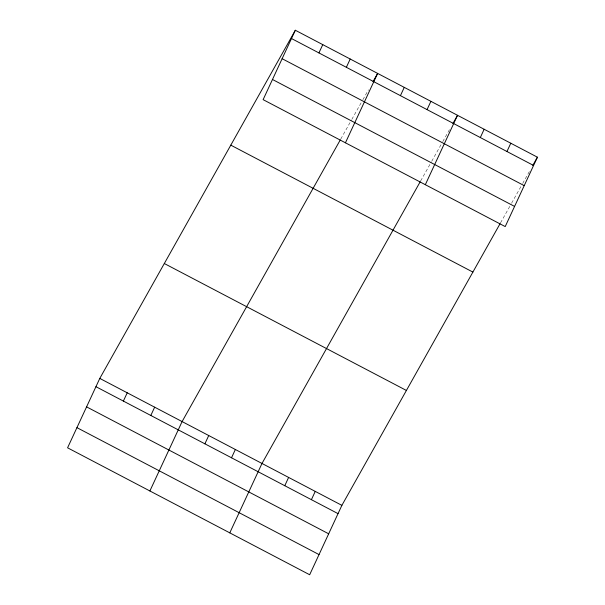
<?xml version="1.0" encoding="UTF-8"?>
<svg xmlns="http://www.w3.org/2000/svg" width="605" height="605" viewBox="0 0 605 605"><rect width="100%" height="100%" fill="white"/><g stroke="black" fill="none" stroke-linecap="round" stroke-linejoin="round"><path stroke-width="0.45" stroke-dasharray="3.02 2.27" d="M340.766 139.067L351.369 120.191M351.83 119.367L361.51 102.132M362.894 99.674L368.422 89.827M420.656 180.956L431.259 162.079M431.72 161.255L441.4 144.028M442.784 141.562L450.158 128.434M500.547 222.844L511.149 203.968M511.611 203.151L521.291 185.916M522.675 183.451L530.048 170.323"/><path stroke-width="0.91" d="M295.331 30.25L263.122 99.643L505.213 226.588L537.421 157.194L295.331 30.25L99.787 378.412L67.578 447.806L309.669 574.75L341.878 505.356L500.085 223.668M123.382 401.085L127.224 392.796M318.926 52.922L322.767 44.634M150.819 415.469L154.661 407.188M346.363 67.306L350.204 59.025M149.889 490.965L182.097 421.572L340.305 139.884M204.883 443.82L208.733 435.539M345.432 142.803L377.641 73.409L373.035 81.614M231.518 457.781L235.36 449.5M400.427 95.658L404.269 87.377M229.779 532.861L261.988 463.468L420.195 181.772M427.054 109.618L430.904 101.337M284.774 485.709L288.623 477.428M425.323 184.699L457.531 115.298L452.926 123.511M311.409 499.677L315.25 491.389M480.317 137.547L484.159 129.266M506.945 151.515L510.794 143.226M532.816 165.399L537.421 157.194M291.489 38.531L533.58 165.475M282.127 58.7L524.217 185.644M272.477 79.474L514.575 206.418M230.8 145.147L472.891 272.084M164.318 263.523L406.409 390.459M99.787 378.412L341.878 505.356M95.945 386.693L338.036 513.637M86.583 406.863L328.674 533.807M76.941 427.644L319.032 554.581"/></g></svg>
